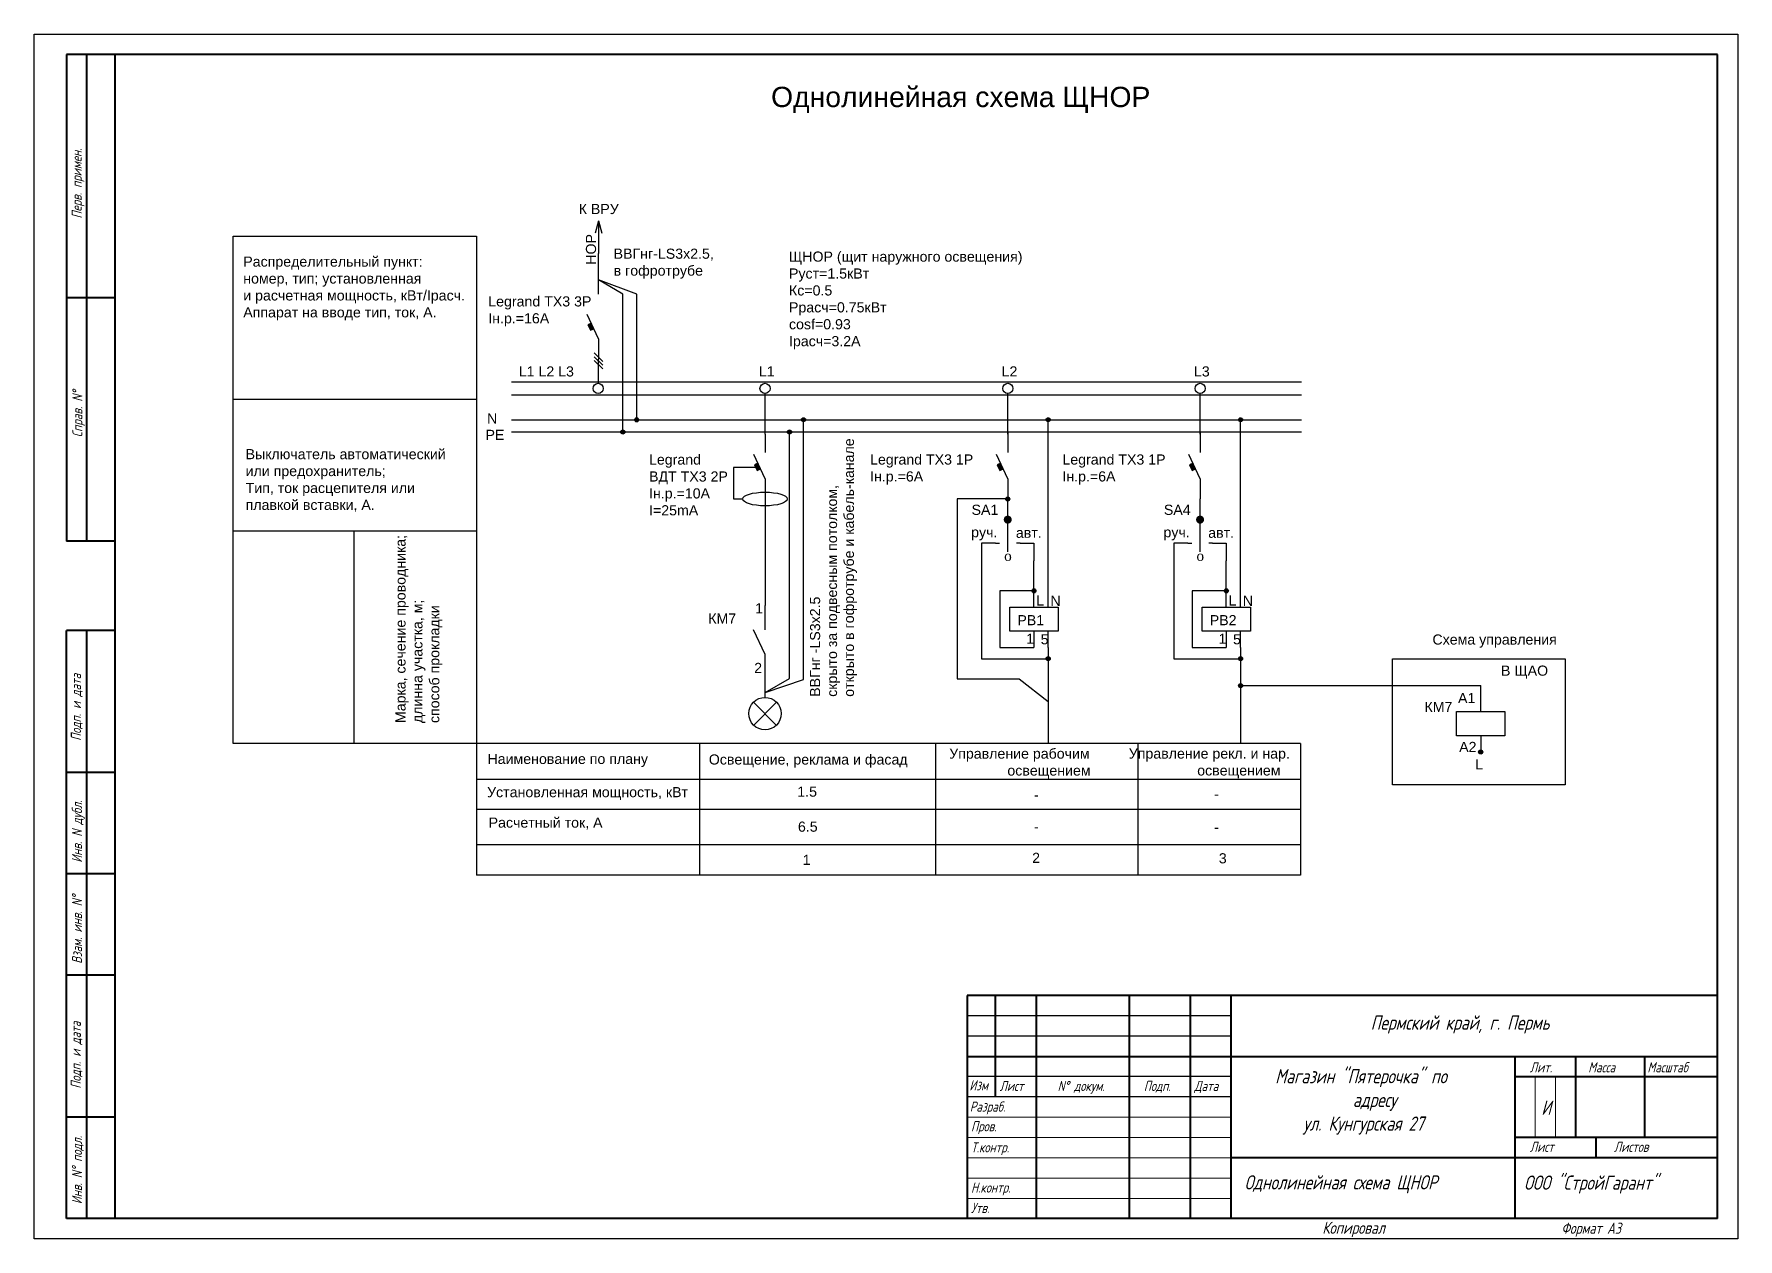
# Model space of a CAD drawing. Header units: millimetres. Extents: x 621 to 1041, y 298 to 595.
import ezdxf

# ---------------------------------------------------------------- set-up
doc = ezdxf.new("R2010")
doc.units = ezdxf.units.MM
doc.layers.add('KONTUR', color=7, linetype='Continuous')
for name, color, linetype, lineweight in [('Основная', 7, 'Continuous', 40), ('текст', 7, 'Continuous', 30), ('тонкая', 7, 'Continuous', 20)]:
    doc.layers.add(name, color=color, linetype=linetype, lineweight=lineweight)
doc.styles.get("Standard").update_dxf_attribs({"font": 'arial.ttf'})
doc.styles.add('STYLE2', font='times.ttf', dxfattribs={"height": 3})
doc.styles.add('стиль1', font='romans.shx', dxfattribs={"width": 0.75, "oblique": 15, "height": 3.5})

# ---------------------------------------------------------------- blocks, each defined once
blk = doc.blocks.new('*U2')
for p, q in [((-11.38, 1.63), (183.37, 1.63)), ((-11.38, -1.63), (183.37, -1.63)), ((-11.38, -7.75), (183.37, -7.73)), ((-11.38, -10.75), (183.37, -10.73))]:
    blk.add_line(p, q)
at = {"char_height": 2.5, "attachment_point": 1}
for s, insert in [('N', (-17.4, -6.18)), ('PE', (-17.78, -10.21))]:
    blk.add_mtext_dynamic_manual_height_columns(s, width=0.9388, gutter_width=12.5, heights=[0], dxfattribs=dict(at, insert=insert))
blk = doc.blocks.new('Стрелка')
for q in [(-0.83, 4.98), (0, 0), (0.83, 4.98), (0, 8)]:
    blk.add_line((0, 8), q)
blk = doc.blocks.new('Астр-е реле')
for p, q in [((0, -4), (0, 0)), ((3.51, -4), (3.51, 0)), ((0, -9.96), (0, -13.96)), ((3.51, -13.96), (3.51, -9.96))]:
    blk.add_line(p, q)
blk.add_lwpolyline([(-5.98, -4), (5.98, -4), (5.98, -9.96), (-5.98, -9.96)], close=True)
at = {"char_height": 2.5, "attachment_point": 1}
for s, insert in [('L', (0.56, -1.14)), ('N', (4.07, -1.21)), ('1', (-1.9, -10.55)), ('5', (1.66, -10.69))]:
    blk.add_mtext_dynamic_manual_height_columns(s, width=0.9464, gutter_width=12.5, heights=[0], dxfattribs=dict(at, insert=insert))
blk.add_attdef('РВ', (-4.08, -8.48), '', height=2.5)

msp = doc.modelspace()

# ---------------------------------------------------------------- hatches: boundary and pattern name
h = msp.add_hatch(color=256)
h.dxf.hatch_style = 1
h.paths.add_polyline_path([(758.51, 523.98), (757.66, 523.59), (758.28, 522.25), (759.12, 522.64)])
h = msp.add_hatch(color=256)
h.dxf.hatch_style = 1
h.paths.add_polyline_path([(770.17, 500.19, 1), (769.17, 500.19, 1)])
h = msp.add_hatch(color=256)
h.dxf.hatch_style = 1
h.paths.add_polyline_path([(811.28, 500.2, 1), (810.28, 500.2, 1)])
h = msp.add_hatch(color=256)
h.dxf.hatch_style = 1
h.paths.add_polyline_path([(871.6, 500.2, 1), (870.6, 500.2, 1)])
h = msp.add_hatch(color=256)
h.dxf.hatch_style = 1
h.paths.add_polyline_path([(919.02, 500.2, 1), (918.02, 500.2, 1)])
h = msp.add_hatch(color=256)
h.dxf.hatch_style = 1
h.paths.add_polyline_path([(766.76, 497.19, 1), (765.76, 497.19, 1)])
h = msp.add_hatch(color=256)
h.dxf.hatch_style = 1
h.paths.add_polyline_path([(807.83, 497.19, 1), (806.83, 497.19, 1)])
h = msp.add_hatch(color=256)
h.dxf.hatch_style = 1
h.paths.add_polyline_path([(799.56, 489.47), (798.72, 489.08), (799.33, 487.73), (800.17, 488.12)])
h = msp.add_hatch(color=256)
h.dxf.hatch_style = 1
h.paths.add_polyline_path([(859.4, 489.47), (858.56, 489.08), (859.17, 487.73), (860.02, 488.12)])
h = msp.add_hatch(color=256)
h.dxf.hatch_style = 1
h.paths.add_polyline_path([(906.81, 489.47), (905.97, 489.08), (906.58, 487.73), (907.43, 488.12)])
h = msp.add_hatch(color=256)
h.dxf.hatch_style = 1
h.paths.add_polyline_path([(861.64, 480.67, 1), (860.64, 480.67, 1)])
at = {"ltscale": 0.2}
for points in [[(860.13, 475.58, -1), (862.13, 475.58, -1)], [(907.54, 475.58, -1), (909.54, 475.58, -1)]]:
    msp.add_hatch(color=0, dxfattribs=at).paths.add_polyline_path(points)
h = msp.add_hatch(color=256)
h.dxf.hatch_style = 1
h.paths.add_polyline_path([(868.09, 458.03, 1), (867.09, 458.03, 1)])
h = msp.add_hatch(color=256)
h.dxf.hatch_style = 1
h.paths.add_polyline_path([(915.51, 458.03, 1), (914.51, 458.03, 1)])
h = msp.add_hatch(color=256)
h.dxf.hatch_style = 1
h.paths.add_polyline_path([(871.6, 441.31, 1), (870.6, 441.31, 1)])
h = msp.add_hatch(color=256)
h.dxf.hatch_style = 1
h.paths.add_polyline_path([(919.02, 441.31, 1), (918.02, 441.31, 1)])
h = msp.add_hatch(color=256)
h.dxf.hatch_style = 1
h.paths.add_polyline_path([(919.02, 434.66, 1), (918.02, 434.66, 1)])
h = msp.add_hatch(color=256)
h.dxf.hatch_style = 1
h.paths.add_polyline_path([(978.21, 418.29, 1), (977.21, 418.29, 1)])

# ---------------------------------------------------------------- linework, layer by layer
for p, q in [((670.19, 420.44), (670.19, 545.44)), ((670.19, 545.44), (730.19, 545.44)), ((730.19, 545.44), (730.19, 420.44)), ((760.25, 531.2), (760.25, 541.2)), ((766.26, 531.2), (760.25, 534.68)), ((769.67, 531.2), (760.25, 534.68)), ((766.26, 497.19), (766.26, 531.2)), ((769.67, 500.19), (769.67, 531.2)), ((760.25, 520.18), (757.5, 526.18)), ((759.19, 516.72), (761.31, 514.6)), ((760.25, 520.18), (760.25, 515.18)), ((759.19, 515.74), (761.31, 513.62)), ((759.19, 514.85), (761.31, 512.73)), ((760.25, 509.18), (760.25, 515.18)), ((670.19, 505.27), (730.19, 505.27)), ((801.3, 496.69), (801.3, 506.69)), ((861.14, 496.69), (861.14, 506.69)), ((908.55, 496.69), (908.55, 506.69)), ((871.1, 458.02), (871.1, 500.2)), ((918.52, 458.02), (918.52, 500.2)), ((801.3, 496.69), (801.3, 492.17)), ((807.36, 436.46), (807.35, 496.7)), ((810.78, 436.15), (810.78, 499.7)), ((861.14, 497.17), (861.14, 492.17)), ((908.55, 497.17), (908.55, 492.17)), ((801.3, 485.66), (798.55, 491.66)), ((861.14, 485.67), (858.4, 491.67)), ((908.56, 485.67), (905.81, 491.67)), ((799.02, 488.4), (793.56, 488.4)), ((793.56, 488.4), (793.56, 480.67)), ((801.3, 485.67), (801.3, 480.67)), ((861.14, 485.67), (861.14, 480.67)), ((908.55, 485.67), (908.55, 480.67)), ((793.56, 480.67), (795.83, 480.67)), ((801.3, 480.67), (801.3, 454.41)), ((861.14, 480.67), (848.69, 480.67)), ((848.69, 480.67), (848.69, 436.34)), ((861.14, 467.67), (861.14, 480.67)), ((908.55, 467.67), (908.55, 480.67)), ((670.17, 472.86), (730.13, 472.86)), ((699.92, 472.77), (699.92, 420.63)), ((858.08, 469.78), (854.69, 469.78)), ((854.69, 469.78), (854.69, 469.57)), ((854.69, 469.57), (854.69, 464.92)), ((858.08, 469.78), (859.09, 469.78)), ((864.21, 469.78), (863.28, 469.78)), ((864.21, 469.78), (867.59, 469.78)), ((867.59, 469.78), (867.59, 465.43)), ((905.49, 469.78), (902.1, 469.78)), ((902.1, 469.78), (902.1, 469.57)), ((902.1, 469.57), (902.1, 464.92)), ((905.49, 469.78), (906.5, 469.78)), ((911.62, 469.78), (910.69, 469.78)), ((911.62, 469.78), (915.01, 469.78)), ((915.01, 469.78), (915.01, 465.43)), ((854.69, 464.92), (854.69, 441.31)), ((867.59, 458.03), (867.59, 465.43)), ((902.1, 464.92), (902.1, 441.31)), ((915.01, 458.03), (915.01, 465.43)), ((867.59, 458.03), (859.21, 458.03)), ((859.21, 458.03), (859.21, 444.07)), ((915.01, 458.03), (906.62, 458.03)), ((906.62, 458.03), (906.62, 444.07)), ((801.3, 448.41), (801.3, 454.41)), ((801.3, 442.34), (798.44, 448.41)), ((801.3, 431.77), (801.3, 442.34)), ((854.69, 441.31), (871.1, 441.31)), ((859.21, 444.07), (867.59, 444.07)), ((871.1, 444.07), (871.1, 420.44)), ((902.1, 441.31), (918.52, 441.31)), ((906.62, 444.07), (915.01, 444.07)), ((918.52, 444.07), (918.52, 420.44)), ((801.3, 432.96), (807.36, 436.46)), ((801.3, 432.96), (810.78, 436.15)), ((848.69, 436.34), (863.98, 436.34)), ((863.98, 436.34), (871.1, 430.73)), ((918.52, 434.66), (977.71, 434.66)), ((977.71, 428.25), (977.71, 434.66)), ((798.44, 430.57), (804.09, 424.91)), ((798.51, 424.91), (804.17, 430.56)), ((730.19, 420.44), (670.19, 420.44)), ((933.26, 420.44), (730.19, 420.44)), ((730.19, 420.44), (730.19, 387.94)), ((785.19, 420.44), (785.19, 387.94)), ((785.19, 420.44), (785.19, 387.94)), ((785.19, 420.44), (785.19, 387.94)), ((843.32, 420.41), (843.32, 387.91)), ((893.19, 420.44), (893.19, 387.94)), ((933.26, 420.41), (933.26, 387.91)), ((977.71, 422.29), (977.71, 418.29)), ((933.26, 411.51), (730.19, 411.51)), ((933.26, 404.16), (730.19, 404.16)), ((933.26, 395.44), (730.19, 395.44)), ((933.26, 387.94), (730.19, 387.94)), ((916.12, 353.28), (851.12, 353.28)), ((916.12, 348.28), (851.12, 348.28)), ((916.12, 338.28), (851.12, 338.28)), ((916.12, 333.28), (851.12, 333.28)), ((986.12, 303.28), (986.12, 303.28))]:
    msp.add_line(p, q)
at = {"linetype": 'Continuous'}
for p, q in [((758.52, 523.99), (757.66, 523.59)), ((757.66, 523.59), (758.28, 522.25)), ((758.28, 522.25), (759.14, 522.64)), ((758.28, 522.25), (758.28, 522.25)), ((799.57, 489.47), (798.72, 489.08)), ((798.72, 489.08), (799.33, 487.73)), ((799.33, 487.73), (800.19, 488.13)), ((799.33, 487.73), (799.33, 487.73)), ((859.42, 489.48), (858.56, 489.08)), ((858.56, 489.08), (859.17, 487.73)), ((859.17, 487.73), (860.04, 488.13)), ((859.17, 487.73), (859.17, 487.73)), ((906.83, 489.48), (905.97, 489.08)), ((905.97, 489.08), (906.58, 487.73)), ((906.58, 487.73), (907.45, 488.13)), ((906.58, 487.73), (906.58, 487.73))]:
    msp.add_line(p, q, dxfattribs=at)
for points in [[(956.01, 441.31), (998.51, 441.31), (998.51, 410.2), (956.01, 410.2)], [(983.69, 422.29), (971.73, 422.29), (971.73, 428.25), (983.69, 428.25)]]:
    msp.add_lwpolyline(points, close=True)
for centre, radius in [((760.19, 507.94), 1.25), ((801.3, 507.94), 1.25), ((861.14, 507.94), 1.25), ((908.55, 507.94), 1.25), ((769.67, 500.19), 0.5), ((810.78, 500.2), 0.5), ((871.1, 500.2), 0.5), ((918.52, 500.2), 0.5), ((766.26, 497.19), 0.5), ((807.33, 497.19), 0.5), ((861.14, 480.67), 0.5), ((867.59, 458.03), 0.5), ((915.01, 458.03), 0.5), ((871.1, 441.31), 0.5), ((918.52, 441.31), 0.5), ((918.52, 434.66), 0.5), ((801.3, 427.77), 4), ((977.71, 418.29), 0.5)]:
    msp.add_circle(centre, radius)
msp.add_ellipse((801.3, 480.67), major_axis=(-5.46, 0), ratio=0.309309)
at = {"layer": 'KONTUR'}
for p, q in [((621.12, 298.28), (621.12, 595.28)), ((621.12, 595.28), (1041.12, 595.28)), ((1041.12, 595.28), (1041.12, 298.28)), ((1041.12, 298.28), (621.12, 298.28))]:
    msp.add_line(p, q, dxfattribs=at)
at = {"layer": 'Основная'}
for p, q in [((629.12, 590.28), (629.12, 470.28)), ((1036.12, 590.28), (629.12, 590.28)), ((634.12, 470.28), (634.12, 590.28)), ((641.12, 343.28), (641.12, 590.28)), ((1036.12, 303.28), (1036.12, 590.28)), ((641.12, 530.28), (629.12, 530.28)), ((641.12, 470.28), (629.12, 470.28)), ((629.12, 303.28), (629.12, 448.28)), ((641.12, 448.28), (629.12, 448.28)), ((634.12, 303.28), (634.12, 448.28)), ((641.12, 413.28), (629.12, 413.28)), ((641.12, 388.28), (629.12, 388.28)), ((641.12, 363.28), (629.12, 363.28)), ((851.12, 358.28), (851.12, 303.28)), ((1036.12, 358.28), (851.12, 358.28)), ((858.12, 333.28), (858.12, 358.28)), ((868.12, 358.28), (868.12, 303.28)), ((891.12, 303.28), (891.12, 358.28)), ((906.12, 358.28), (906.12, 303.28)), ((916.12, 358.28), (916.12, 303.28)), ((641.12, 303.28), (641.12, 343.28)), ((851.12, 343.28), (1036.12, 343.28)), ((986.12, 343.28), (986.12, 303.28)), ((1001.12, 343.28), (1001.12, 323.28)), ((1018.12, 343.28), (1018.12, 323.28)), ((986.12, 338.28), (1036.12, 338.28)), ((641.12, 328.28), (629.12, 328.28)), ((1036.12, 323.28), (986.12, 323.28)), ((1006.12, 323.28), (1006.12, 318.28)), ((1036.12, 318.28), (916.12, 318.28)), ((1036.12, 303.28), (629.12, 303.28))]:
    msp.add_line(p, q, dxfattribs=at)
at = {"layer": 'тонкая'}
for p, q in [((991.11, 338.07), (991.11, 323.28)), ((996.19, 338.07), (996.19, 323.28)), ((851.12, 328.28), (916.12, 328.28)), ((916.12, 323.28), (851.12, 323.28)), ((916.12, 318.28), (851.12, 318.28))]:
    msp.add_line(p, q, dxfattribs=at)
for points in [[(851.12, 313.28), (916.12, 313.28)], [(851.12, 308.28), (916.12, 308.28)]]:
    msp.add_lwpolyline(points, dxfattribs=at)

# ---------------------------------------------------------------- block references
for name, p in [('Стрелка', (760.25, 541.2)), ('*U2', (750.19, 507.94))]:
    msp.add_blockref(name, p)
for p, values in [((867.59, 458.03), {'РВ': 'РВ1'}), ((915.01, 458.03), {'РВ': 'РВ2'})]:
    msp.add_blockref('Астр-е реле', p).add_auto_attribs(values)

# ---------------------------------------------------------------- texts
at = {"style": 'STYLE2'}
for p in [(860.24, 465.41), (907.65, 465.41)]:
    msp.add_text('о', height=2.5, dxfattribs=at).set_placement(p)
for s, width, insert, char_height, attachment_point in [('Однолинейная схема ЩНОР', 106.257, (802.79, 582.28), 5, 1), ('К ВРУ', 15.8143, (755.37, 553.41), 2.5, 1), ('ВВГнг-LS3x2.5,\\Pв гофротрубе', 33.8081, (763.98, 542.39), 2.5, 1), ('ЩНОР (щит наружного освещения)\\PPуст=1.5кВт\\PКс=0.5\\PРрасч=0.75кВт\\Pcosf=0.93\\PIрасч=3.2A', 68.0665, (807.21, 541.67), 2.5, 1), ('Распределительный пункт:\\Pномер, тип; установленная\\Pи расчетная мощность, кВт/Iрасч. Аппарат на вводе тип, ток, А.', 55.2331, (672.69, 540.44), 2.5, 1), ('Legrand TX3 3P\\PIн.р.=16А', 27.1918, (733.08, 530.63), 2.5, 1), ('L1 L2 L3', 14.4703, (740.6, 513.37), 2.5, 1), ('L1', 2.3157, (799.78, 513.37), 2.5, 1), ('L2', 2.3157, (859.63, 513.37), 2.5, 1), ('L3', 2.3157, (907.04, 513.37), 2.5, 1), ('Выключатель автоматический\\Pили предохранитель;\\PТип, ток расцепителя или\\Pплавкой вставки, А.', 49.8574, (673.27, 492.98), 2.5, 1), ('Legrand\\PВДТ TX3 2P\\PIн.р.=10А\\PI=25mA', 20.0203, (772.71, 491.64), 2.5, 1), ('Legrand TX3 1Р\\PIн.р.=6А', 26.6769, (827.2, 491.66), 2.5, 1), ('Legrand TX3 1Р\\PIн.р.=6А', 26.6769, (874.61, 491.66), 2.5, 1), ('SA1', 6.8685, (852.21, 479.26), 2.5, 1), ('SA4', 6.8685, (899.62, 479.26), 2.5, 1), ('руч.', 6.5439, (852.11, 473.73), 2.5, 1), ('авт.', 7.3029, (863.14, 473.6), 2.5, 1), ('руч.', 6.5439, (899.52, 473.73), 2.5, 1), ('авт.', 7.3029, (910.55, 473.6), 2.5, 1), ('1', 1.4545, (798.86, 454.98), 2.5, 1), ('КМ7', 9.1297, (787.31, 452.46), 2.5, 1), ('Схема управления', 39.7013, (965.82, 447.28), 2.5, 1), ('2', 1.4545, (798.63, 440.28), 2.5, 1), ('В ЩАО', 11.9422, (982.72, 439.61), 2.5, 1), ('А1', 3.6653, (972.13, 432.85), 2.5, 1), ('КМ7', 5.3894, (963.86, 430.67), 2.5, 1), ('А2', 3.6653, (972.41, 420.8), 2.5, 1), ('Наименование по плану', 47.5, (732.89, 417.85), 2.5, 1), ('Освещение, реклама и фасад', 51.8716, (787.45, 417.71), 2.5, 1), ('Управление рабочим                 освещением', 45.8621, (868.87, 419.16), 2.5, 2), ('Управление рекл. и нар.                 освещением', 45.8621, (913.25, 419.18), 2.5, 2), ('L', 3.6653, (976.34, 416.51), 2.5, 1), ('Установленная мощность, кВт', 50, (732.8, 409.66), 2.5, 1), ('1.5', 5.5892, (809.26, 409.78), 2.5, 1), ('-', 5.9187, (867.61, 409.01), 2.5, 1), ('-', 5.9187, (912.01, 409.2), 2.5, 1), ('Расчетный ток, А', 50, (733.17, 402.15), 2.5, 1), ('6.5', 6.3456, (809.42, 401.15), 2.5, 1), ('-', 5.9187, (867.61, 401.13), 2.5, 1), ('-', 5.9187, (912.01, 401.03), 2.5, 1), ('1', 5.1242, (810.58, 392.97), 2.5, 1), ('2', 5.1242, (867.15, 393.46), 2.5, 1), ('3', 5.1242, (913.17, 393.35), 2.5, 1)]:
    msp.add_mtext_dynamic_manual_height_columns(s, width=width, gutter_width=12.5, heights=[0], dxfattribs=dict(insert=insert, char_height=char_height, attachment_point=attachment_point))
at = {"char_height": 2.5, "attachment_point": 1, "rotation": 90}
for s, width, insert in [('НОР', 7.7148, (757.15, 538.42)), ('ВВГнг -LS3x2.5\\Pскрыто за подвесным потолком,\\Pоткрыто в гофротрубе и кабель-канале', 73.5279, (812.39, 431.91)), ('Марка, сечение проводника;\\Pдлинна участка, м; \\Pспособ прокладки', 46.8328, (710.19, 425.44))]:
    msp.add_mtext_dynamic_manual_height_columns(s, width=width, gutter_width=12.5, heights=[0], dxfattribs=dict(at, insert=insert))
at = {"char_height": 3.5, "attachment_point": 1, "style": 'стиль1'}
for s, width, insert in [('Пермский край, г. Пермь', 63.7416, (950.6, 353.35)), ('\\pi5.0065;Магазин "Пятерочка" по\\P\\pi24.136;адресу \\P\\pi11.913;ул. Кунгурская 27', 61.388, (922.06, 340.13)), ('И', 3.5309, (992.66, 332.39)), ('Однолинейная схема ЩНОР', 65.7745, (919.51, 313.97)), ('ООО "СтройГарант"', 46.337, (988.41, 313.9))]:
    msp.add_mtext_dynamic_manual_height_columns(s, width=width, gutter_width=12.5, heights=[0], dxfattribs=dict(at, insert=insert))
at = {"layer": 'текст', "style": 'стиль1', "oblique": 15, "width": 0.75}
for s, p in [('Перв. примен.', (632.88, 549.79)), ('Справ. N%%d', (633.03, 495.9)), ('Подп. и дата', (632.7, 421.05)), ('Инв. N дубл.', (632.94, 391.02)), ('Взам. инв. N%%d', (632.94, 366.09)), ('Подп. и дата', (632.65, 335.31)), ('Инв. N%%d подл.', (632.94, 306.84))]:
    msp.add_text(s, height=2.5, rotation=90, dxfattribs=at).set_placement(p)
for s, height, p in [('Лит.', 2.5, (989.84, 339.34)), ('Масса', 2.5, (1004.22, 339.34)), ('Масштаб', 2.5, (1018.81, 339.34)), ('Изм', 2.5, (851.67, 334.89)), ('Лист', 2.5, (859.14, 334.74)), ('N%%d докум. ', 2.5, (873.43, 334.74)), ('Подп.', 2.5, (894.68, 334.74)), ('Дата', 2.5, (907.13, 334.74)), ('Разраб.', 2.5, (851.78, 329.64)), ('Пров.', 2.5, (852.09, 324.8)), ('Т.контр.', 2.5, (852.09, 319.61)), ('Лист', 2.5, (989.84, 319.73)), ('Листов', 2.5, (1010.57, 319.73)), ('Н.контр.', 2.5, (852.09, 309.69)), ('Утв.', 2.5, (852.09, 304.67)), ('Копировал', 3, (938.66, 299.53)), ('Формат А3', 2.75, (997.59, 299.53))]:
    msp.add_text(s, height=height, dxfattribs=at).set_placement(p)

doc.saveas('drawing.dxf')
